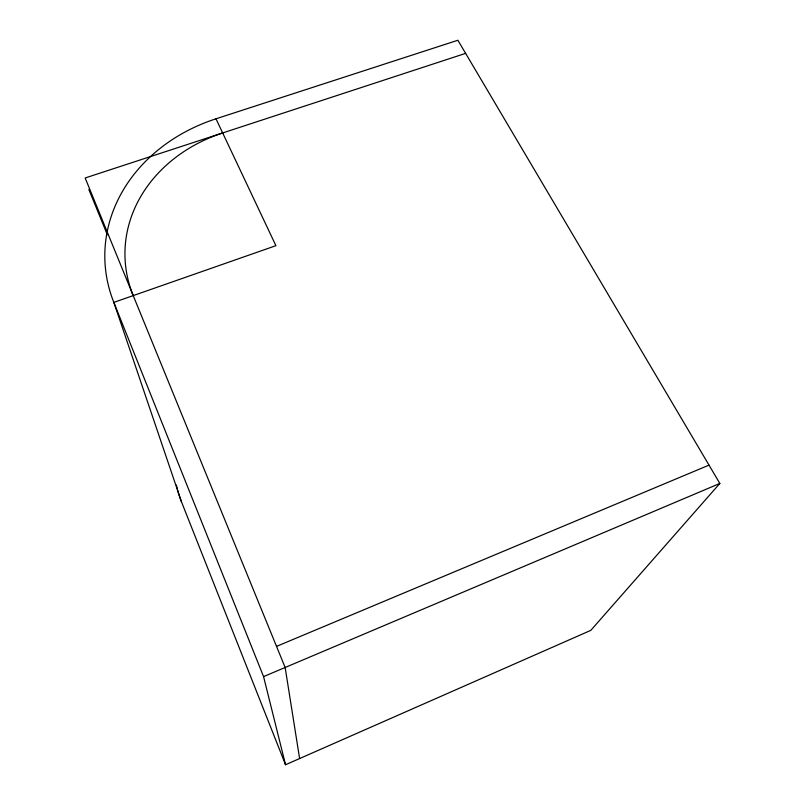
<?xml version="1.0" encoding="UTF-8"?>
<svg xmlns="http://www.w3.org/2000/svg" width="805" height="805" viewBox="0 0 805 805"><rect width="100%" height="100%" fill="white"/><g stroke="black" fill="none" stroke-linecap="round" stroke-linejoin="round"><path stroke-width="1.21" d="M719.841 483.443L590.82 630.355L285.544 764.75L181.397 501.616L113.837 302.388A170.137 144.92 -2.1 0 1 215.982 118.798L457.874 40.25L719.841 483.443L263.567 676.623L285.544 764.75M276.528 646.385L709.014 465.119M465.632 53.372L85.159 177.975L285.151 667.486L299.611 758.562M215.982 118.798L275.914 245.676L113.837 302.388L263.567 676.623M88.832 189.447L107.367 234.839M181.397 501.616A117.087 108.252 -4.8 0 1 177.674 490.285M177.402 489.249A117.087 108.252 -4.8 0 1 176.426 485.043M133.217 295.616A150.233 127.925 -2.1 0 1 222.663 132.946"/></g></svg>
